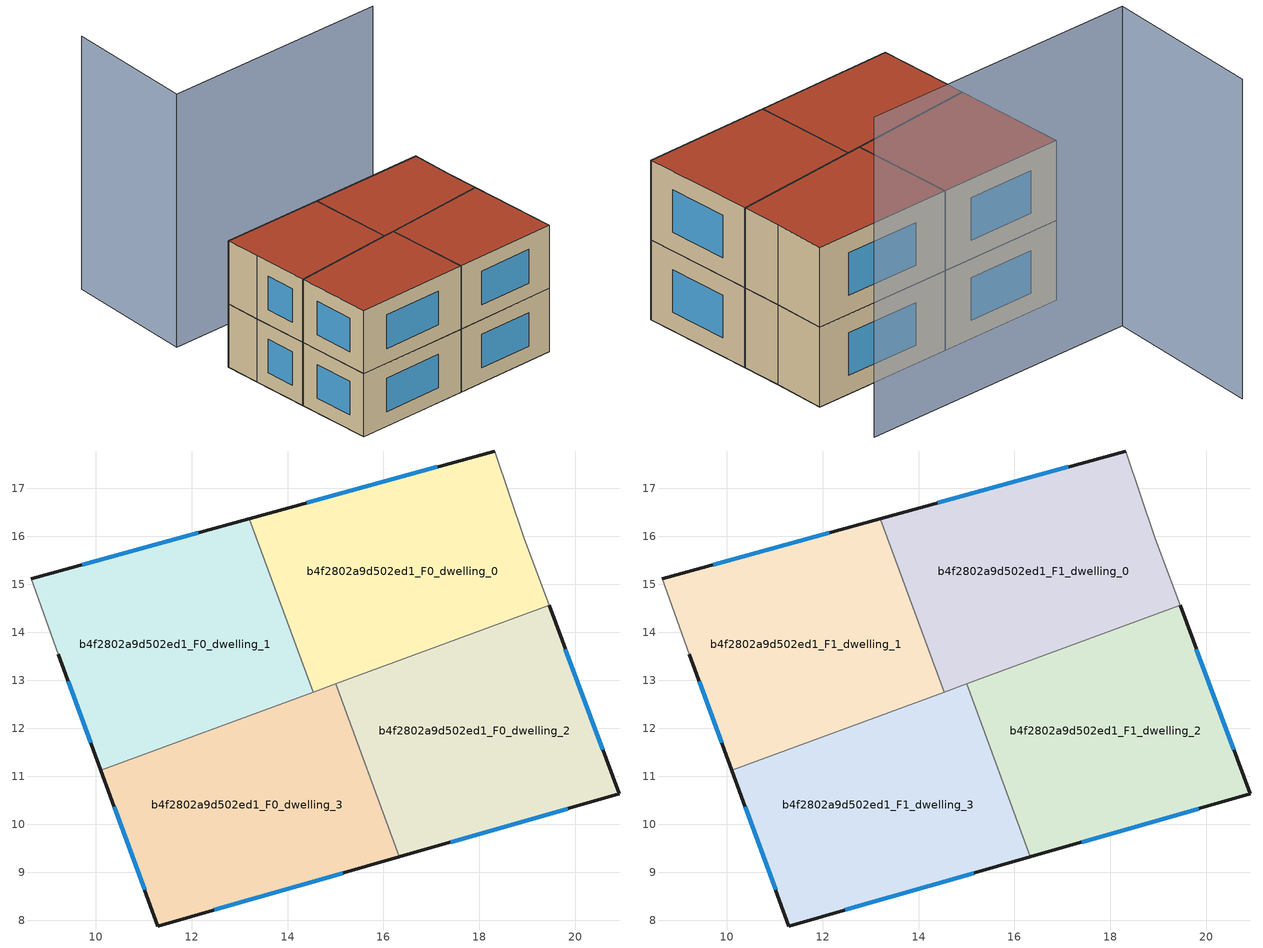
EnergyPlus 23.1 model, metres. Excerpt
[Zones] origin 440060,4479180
b4f2802a9d502ed1_F0_dwelling_0
 floor ground (EU_floor_Construction): 19.45,14.57 18.93,15.96 18.32,17.78 13.2,16.37 14.53,12.76 z0
 wall outside (EU_wall_Construction): 13.2,16.37 18.32,17.78 z0:3
 wall adiabatic (EU_wall_Construction): 18.32,17.78 18.93,15.96 19.45,14.57 z0:3
 wall to b4f2802a9d502ed1_F0_dwelling_2 (EU_wall_Construction): 19.45,14.57 15,12.93 z0:3
 wall to b4f2802a9d502ed1_F0_dwelling_1 (EU_wall_Construction): 14.53,12.76 13.2,16.37 z0:3
 wall to b4f2802a9d502ed1_F0_dwelling_3 (EU_wall_Construction): 15,12.93 14.53,12.76 z0:3
 window (EU_Window_Construction): 14.4,16.7 17.12,17.45 z0.7:2.3
b4f2802a9d502ed1_F0_dwelling_1
 floor ground (EU_floor_Construction): 14.53,12.76 13.2,16.37 8.66,15.12 9.22,13.55 10.1,11.13 z0
 wall outside (EU_wall_Construction): 8.66,15.12 13.2,16.37 / 10.1,11.13 9.22,13.55 z0:3
 wall adiabatic (EU_wall_Construction): 9.22,13.55 8.66,15.12 z0:3
 wall to b4f2802a9d502ed1_F0_dwelling_3 (EU_wall_Construction): 14.53,12.76 10.1,11.13 z0:3
 window (EU_Window_Construction): 9.72,15.41 12.14,16.08 / 9.9,11.7 9.42,12.98 z0.7:2.3
b4f2802a9d502ed1_F0_dwelling_2
 floor ground (EU_floor_Construction): 20.91,10.63 19.45,14.57 15,12.93 16.33,9.32 z0
 wall outside (EU_wall_Construction): 19.45,14.57 20.91,10.63 16.33,9.32 z0:3
 wall to b4f2802a9d502ed1_F0_dwelling_3 (EU_wall_Construction): 16.33,9.32 15,12.93 z0:3
 window (EU_Window_Construction): 19.79,13.64 20.57,11.55 / 19.84,10.33 17.4,9.63 z0.7:2.3
b4f2802a9d502ed1_F0_dwelling_3
 floor ground (EU_floor_Construction): 16.33,9.32 15,12.93 10.1,11.13 11.3,7.88 z0
 wall outside (EU_wall_Construction): 16.33,9.32 11.3,7.88 10.1,11.13 z0:3
 window (EU_Window_Construction): 15.15,8.98 12.48,8.22 / 11.02,8.64 10.38,10.37 z0.7:2.3
b4f2802a9d502ed1_F1_dwelling_0
 floor to b4f2802a9d502ed1_F0_dwelling_0 (EU_floor_Construction): 19.45,14.57 18.93,15.96 18.32,17.78 13.2,16.37 14.53,12.76 z3
 wall outside (EU_wall_Construction): 13.2,16.37 18.32,17.78 z3:6
 wall adiabatic (EU_wall_Construction): 18.32,17.78 18.93,15.96 19.45,14.57 z3:6
 wall to b4f2802a9d502ed1_F1_dwelling_2 (EU_wall_Construction): 19.45,14.57 15,12.93 z3:6
 wall to b4f2802a9d502ed1_F1_dwelling_1 (EU_wall_Construction): 14.53,12.76 13.2,16.37 z3:6
 wall to b4f2802a9d502ed1_F1_dwelling_3 (EU_wall_Construction): 15,12.93 14.53,12.76 z3:6
 window (EU_Window_Construction): 14.4,16.7 17.12,17.45 z3.7:5.3
 roof outside (EU_roof_Construction): 18.32,17.78 18.93,15.96 19.45,14.57 14.53,12.76 13.2,16.37 z6
b4f2802a9d502ed1_F1_dwelling_1
 floor to b4f2802a9d502ed1_F0_dwelling_1 (EU_floor_Construction): 14.53,12.76 13.2,16.37 8.66,15.12 9.22,13.55 10.1,11.13 z3
 wall outside (EU_wall_Construction): 8.66,15.12 13.2,16.37 / 10.1,11.13 9.22,13.55 z3:6
 wall adiabatic (EU_wall_Construction): 9.22,13.55 8.66,15.12 z3:6
 wall to b4f2802a9d502ed1_F1_dwelling_3 (EU_wall_Construction): 14.53,12.76 10.1,11.13 z3:6
 window (EU_Window_Construction): 9.72,15.41 12.14,16.08 / 9.9,11.7 9.42,12.98 z3.7:5.3
 roof outside (EU_roof_Construction): 13.2,16.37 14.53,12.76 10.1,11.13 9.22,13.55 8.66,15.12 z6
b4f2802a9d502ed1_F1_dwelling_2
 floor to b4f2802a9d502ed1_F0_dwelling_2 (EU_floor_Construction): 20.91,10.63 19.45,14.57 15,12.93 16.33,9.32 z3
 wall outside (EU_wall_Construction): 19.45,14.57 20.91,10.63 16.33,9.32 z3:6
 wall to b4f2802a9d502ed1_F1_dwelling_3 (EU_wall_Construction): 16.33,9.32 15,12.93 z3:6
 window (EU_Window_Construction): 19.79,13.64 20.57,11.55 / 19.84,10.33 17.4,9.63 z3.7:5.3
 roof outside (EU_roof_Construction): 19.45,14.57 20.91,10.63 16.33,9.32 15,12.93 z6
b4f2802a9d502ed1_F1_dwelling_3
 floor to b4f2802a9d502ed1_F0_dwelling_3 (EU_floor_Construction): 16.33,9.32 15,12.93 10.1,11.13 11.3,7.88 z3
 wall outside (EU_wall_Construction): 16.33,9.32 11.3,7.88 10.1,11.13 z3:6
 window (EU_Window_Construction): 15.15,8.98 12.48,8.22 / 11.02,8.64 10.38,10.37 z3.7:5.3
 roof outside (EU_roof_Construction): 15,12.93 16.33,9.32 11.3,7.88 10.1,11.13 z6
shading: 17.52,20.17 7.43,17.41 / 7.43,17.41 5.88,23.1 z0:12
[Building]
EU S2 Campaign: North Axis=0; Terrain=City; Solar Distribution=FullExterior
[Site:Location]
Madrid: Latitude=40.5; Longitude=-3.5; Time Zone=1; Elevation=609
[SizingPeriod:WeatherFileDays]
AnnualSizingPeriod: Begin Month=1; Begin Day of Month=1; End Month=12; End Day of Month=31; Day of Week for Start Day=Monday; Use Weather File Daylight Saving Period=No; Use Weather File Rain and Snow Indicators=No
[MATERIAL]
EU_InternalMass_Material: Roughness=MediumRough; Thickness=0.1; Conductivity=1; Density=1800; Specific Heat=900; Thermal Absorptance=0.9; Solar Absorptance=0.7; Visible Absorptance=0.7
[MATERIAL:NOMASS] Roughness=MediumRough; Thermal Absorptance=0.9; Solar Absorptance=0.7; Visible Absorptance=0.7
Name | Thermal Resistance
EU_wall_NoMass | 0.419739
EU_roof_NoMass | 0.352165
EU_floor_NoMass | 0.608284
[WINDOWMATERIAL:SIMPLEGLAZINGSYSTEM]
EU_Window_SimpleGlazing: UFactor=4.8352; Solar Heat Gain Coefficient=0.85; Visible Transmittance=0.85
[CONSTRUCTION]
EU_wall_Construction: EU_wall_NoMass
EU_roof_Construction: EU_roof_NoMass
EU_floor_Construction: EU_floor_NoMass
EU_InternalMass_Construction: EU_InternalMass_Material
EU_Window_Construction: EU_Window_SimpleGlazing
[ZONE] Type=1; Multiplier=1; Ceiling Height=autocalculate; Floor Area=autocalculate; Part of Total Floor Area=Yes
Name | Volume
b4f2802a9d502ed1_F0_dwelling_0; b4f2802a9d502ed1_F1_dwelling_1 | 57.2058
b4f2802a9d502ed1_F1_dwelling_0 | 57.2051
b4f2802a9d502ed1_F0_dwelling_1 | 57.2054
b4f2802a9d502ed1_F0_dwelling_2 | 57.2003
b4f2802a9d502ed1_F1_dwelling_2 | 57.2014
b4f2802a9d502ed1_F0_dwelling_3 | 57.2043
b4f2802a9d502ed1_F1_dwelling_3 | 57.204
[INTERNALMASS] Construction=EU_InternalMass_Construction
Name | Zone or ZoneList | Surface Area
b4f2802a9d502ed1_F0_dwelling_0_EU_InternalMass | b4f2802a9d502ed1_F0_dwelling_0 | 19.0686
b4f2802a9d502ed1_F0_dwelling_1_EU_InternalMass | b4f2802a9d502ed1_F0_dwelling_1 | 19.0686
b4f2802a9d502ed1_F0_dwelling_2_EU_InternalMass | b4f2802a9d502ed1_F0_dwelling_2 | 19.067
b4f2802a9d502ed1_F0_dwelling_3_EU_InternalMass | b4f2802a9d502ed1_F0_dwelling_3 | 19.0681
b4f2802a9d502ed1_F1_dwelling_0_EU_InternalMass | b4f2802a9d502ed1_F1_dwelling_0 | 19.0686
b4f2802a9d502ed1_F1_dwelling_1_EU_InternalMass | b4f2802a9d502ed1_F1_dwelling_1 | 19.0686
b4f2802a9d502ed1_F1_dwelling_2_EU_InternalMass | b4f2802a9d502ed1_F1_dwelling_2 | 19.067
b4f2802a9d502ed1_F1_dwelling_3_EU_InternalMass | b4f2802a9d502ed1_F1_dwelling_3 | 19.0681
[OTHEREQUIPMENT] Fuel Type=Electricity; Design Level Calculation Method=Watts/Area; Power per Zone Floor Area=1; Fraction Latent=0; Fraction Radiant=0; Fraction Lost=0; Carbon Dioxide Generation Rate=0; EndUse Subcategory=EU_Step8_InternalGains
Name | Zone or ZoneList or Space or SpaceList | Schedule
EU_Step8_InternalGain_b4f2802a9d502ed1_F0_dwelling_0_f000 | b4f2802a9d502ed1_F0_dwelling_0 | EU_Step8_GainSchedule_b4f2802a9d502ed1_F0_dwelling_0_f000
EU_Step8_InternalGain_b4f2802a9d502ed1_F0_dwelling_1_f000 | b4f2802a9d502ed1_F0_dwelling_1 | EU_Step8_GainSchedule_b4f2802a9d502ed1_F0_dwelling_1_f000
EU_Step8_InternalGain_b4f2802a9d502ed1_F0_dwelling_2_f000 | b4f2802a9d502ed1_F0_dwelling_2 | EU_Step8_GainSchedule_b4f2802a9d502ed1_F0_dwelling_2_f000
EU_Step8_InternalGain_b4f2802a9d502ed1_F0_dwelling_3_f000 | b4f2802a9d502ed1_F0_dwelling_3 | EU_Step8_GainSchedule_b4f2802a9d502ed1_F0_dwelling_3_f000
EU_Step8_InternalGain_b4f2802a9d502ed1_F1_dwelling_0_f000 | b4f2802a9d502ed1_F1_dwelling_0 | EU_Step8_GainSchedule_b4f2802a9d502ed1_F1_dwelling_0_f000
EU_Step8_InternalGain_b4f2802a9d502ed1_F1_dwelling_1_f000 | b4f2802a9d502ed1_F1_dwelling_1 | EU_Step8_GainSchedule_b4f2802a9d502ed1_F1_dwelling_1_f000
EU_Step8_InternalGain_b4f2802a9d502ed1_F1_dwelling_2_f000 | b4f2802a9d502ed1_F1_dwelling_2 | EU_Step8_GainSchedule_b4f2802a9d502ed1_F1_dwelling_2_f000
EU_Step8_InternalGain_b4f2802a9d502ed1_F1_dwelling_3_f000 | b4f2802a9d502ed1_F1_dwelling_3 | EU_Step8_GainSchedule_b4f2802a9d502ed1_F1_dwelling_3_f000
[ZONEVENTILATION:DESIGNFLOWRATE] Schedule=EU_AlwaysOn; Design Flow Rate Calculation Method=AirChanges/Hour; Air Changes per Hour=0.703302; Ventilation Type=Natural; Fan Pressure Rise=0; Fan Total Efficiency=1; Constant Term Coefficient=1; Temperature Term Coefficient=0; Velocity Term Coefficient=0; Velocity Squared Term Coefficient=0; Minimum Indoor Temperature=-100; Maximum Indoor Temperature=100; Delta Temperature=-100; Minimum Outdoor Temperature=-100; Maximum Outdoor Temperature=100; Maximum Wind Speed=40
Name | Zone or ZoneList or Space or SpaceList
EU_ConstantAir_b4f2802a9d502ed1_F0_dwelling_0 | b4f2802a9d502ed1_F0_dwelling_0
EU_ConstantAir_b4f2802a9d502ed1_F0_dwelling_1 | b4f2802a9d502ed1_F0_dwelling_1
EU_ConstantAir_b4f2802a9d502ed1_F0_dwelling_2 | b4f2802a9d502ed1_F0_dwelling_2
EU_ConstantAir_b4f2802a9d502ed1_F0_dwelling_3 | b4f2802a9d502ed1_F0_dwelling_3
EU_ConstantAir_b4f2802a9d502ed1_F1_dwelling_0 | b4f2802a9d502ed1_F1_dwelling_0
EU_ConstantAir_b4f2802a9d502ed1_F1_dwelling_1 | b4f2802a9d502ed1_F1_dwelling_1
EU_ConstantAir_b4f2802a9d502ed1_F1_dwelling_2 | b4f2802a9d502ed1_F1_dwelling_2
EU_ConstantAir_b4f2802a9d502ed1_F1_dwelling_3 | b4f2802a9d502ed1_F1_dwelling_3
[HVACTEMPLATE:THERMOSTAT] Constant Heating Setpoint=20; Constant Cooling Setpoint=50
EU_HeatOnly_b4f2802a9d502ed1_F0_dwelling_0; EU_HeatOnly_b4f2802a9d502ed1_F0_dwelling_1; EU_HeatOnly_b4f2802a9d502ed1_F0_dwelling_2; EU_HeatOnly_b4f2802a9d502ed1_F0_dwelling_3; EU_HeatOnly_b4f2802a9d502ed1_F1_dwelling_0; EU_HeatOnly_b4f2802a9d502ed1_F1_dwelling_1; EU_HeatOnly_b4f2802a9d502ed1_F1_dwelling_2; EU_HeatOnly_b4f2802a9d502ed1_F1_dwelling_3
[HVACTEMPLATE:ZONE:IDEALLOADSAIRSYSTEM] System Availability Schedule=EU_AlwaysOn; Maximum Heating Supply Air Temperature=50; Minimum Cooling Supply Air Temperature=13; Maximum Heating Supply Air Humidity Ratio=0.0156; Minimum Cooling Supply Air Humidity Ratio=0.0077; Heating Limit=NoLimit; Cooling Limit=NoLimit; Heating Availability Schedule=EU_AlwaysOn; Cooling Availability Schedule=EU_CoolingOff; Dehumidification Control Type=ConstantSensibleHeatRatio; Cooling Sensible Heat Ratio=0.7; Dehumidification Setpoint=60; Humidification Control Type=None; Humidification Setpoint=30; Outdoor Air Method=None; Outdoor Air Flow Rate per Person=0.00944; Outdoor Air Flow Rate per Zone Floor Area=0; Outdoor Air Flow Rate per Zone=0; Demand Controlled Ventilation Type=None; Outdoor Air Economizer Type=NoEconomizer; Heat Recovery Type=None; Sensible Heat Recovery Effectiveness=0.7; Latent Heat Recovery Effectiveness=0.65
Name | Template Thermostat
b4f2802a9d502ed1_F0_dwelling_0 | EU_HeatOnly_b4f2802a9d502ed1_F0_dwelling_0
b4f2802a9d502ed1_F0_dwelling_1 | EU_HeatOnly_b4f2802a9d502ed1_F0_dwelling_1
b4f2802a9d502ed1_F0_dwelling_2 | EU_HeatOnly_b4f2802a9d502ed1_F0_dwelling_2
b4f2802a9d502ed1_F0_dwelling_3 | EU_HeatOnly_b4f2802a9d502ed1_F0_dwelling_3
b4f2802a9d502ed1_F1_dwelling_0 | EU_HeatOnly_b4f2802a9d502ed1_F1_dwelling_0
b4f2802a9d502ed1_F1_dwelling_1 | EU_HeatOnly_b4f2802a9d502ed1_F1_dwelling_1
b4f2802a9d502ed1_F1_dwelling_2 | EU_HeatOnly_b4f2802a9d502ed1_F1_dwelling_2
b4f2802a9d502ed1_F1_dwelling_3 | EU_HeatOnly_b4f2802a9d502ed1_F1_dwelling_3
[SIZING:ZONE] Zone Cooling Design Supply Air Temperature Input Method=SupplyAirTemperature; Zone Cooling Design Supply Air Temperature=13; Zone Heating Design Supply Air Temperature Input Method=SupplyAirTemperature; Zone Heating Design Supply Air Temperature=50; Zone Cooling Design Supply Air Humidity Ratio=0.008; Zone Heating Design Supply Air Humidity Ratio=0.008; Cooling Design Air Flow Method=DesignDay; Cooling Design Air Flow Rate=0; Cooling Minimum Air Flow per Zone Floor Area=0.000762; Cooling Minimum Air Flow=0; Cooling Minimum Air Flow Fraction=0.2; Heating Design Air Flow Method=DesignDay; Heating Design Air Flow Rate=0; Heating Maximum Air Flow per Zone Floor Area=0.002032; Heating Maximum Air Flow=0.141576; Heating Maximum Air Flow Fraction=0.3; Account for Dedicated Outdoor Air System=No; Dedicated Outdoor Air System Control Strategy=NeutralSupplyAir; Dedicated Outdoor Air Low Setpoint Temperature for Design=autosize; Dedicated Outdoor Air High Setpoint Temperature for Design=autosize; Zone Load Sizing Method=Sensible Load Only No Latent Load; Zone Latent Cooling Design Supply Air Humidity Ratio Input Method=HumidityRatioDifference; Zone Cooling Design Supply Air Humidity Ratio Difference=0.005; Zone Latent Heating Design Supply Air Humidity Ratio Input Method=HumidityRatioDifference; Zone Humidification Design Supply Air Humidity Ratio Difference=0.005
b4f2802a9d502ed1_F0_dwelling_0; b4f2802a9d502ed1_F0_dwelling_1; b4f2802a9d502ed1_F0_dwelling_2; b4f2802a9d502ed1_F0_dwelling_3; b4f2802a9d502ed1_F1_dwelling_0; b4f2802a9d502ed1_F1_dwelling_1; b4f2802a9d502ed1_F1_dwelling_2; b4f2802a9d502ed1_F1_dwelling_3
[SCHEDULE:CONSTANT]
Name | Hourly Value
EU_AlwaysOn | 1
EU_CoolingOff | 0
[SCHEDULE:FILE] Column Number=1; Rows to Skip at Top=0; Number of Hours of Data=8760; Column Separator=Comma; Interpolate to Timestep=No; Minutes per Item=60; Adjust Schedule for Daylight Savings=Yes
Name | File
EU_Step8_GainSchedule_b4f2802a9d502ed1_F0_dwelling_0_f000 | ../../schedules/b4f2802a9d502ed1/b4f2802a9d502ed1_F0_dwelling_0_f000_gain.csv
EU_Step8_GainSchedule_b4f2802a9d502ed1_F0_dwelling_1_f000 | ../../schedules/b4f2802a9d502ed1/b4f2802a9d502ed1_F0_dwelling_1_f000_gain.csv
EU_Step8_GainSchedule_b4f2802a9d502ed1_F0_dwelling_2_f000 | ../../schedules/b4f2802a9d502ed1/b4f2802a9d502ed1_F0_dwelling_2_f000_gain.csv
EU_Step8_GainSchedule_b4f2802a9d502ed1_F0_dwelling_3_f000 | ../../schedules/b4f2802a9d502ed1/b4f2802a9d502ed1_F0_dwelling_3_f000_gain.csv
EU_Step8_GainSchedule_b4f2802a9d502ed1_F1_dwelling_0_f000 | ../../schedules/b4f2802a9d502ed1/b4f2802a9d502ed1_F1_dwelling_0_f000_gain.csv
EU_Step8_GainSchedule_b4f2802a9d502ed1_F1_dwelling_1_f000 | ../../schedules/b4f2802a9d502ed1/b4f2802a9d502ed1_F1_dwelling_1_f000_gain.csv
EU_Step8_GainSchedule_b4f2802a9d502ed1_F1_dwelling_2_f000 | ../../schedules/b4f2802a9d502ed1/b4f2802a9d502ed1_F1_dwelling_2_f000_gain.csv
EU_Step8_GainSchedule_b4f2802a9d502ed1_F1_dwelling_3_f000 | ../../schedules/b4f2802a9d502ed1/b4f2802a9d502ed1_F1_dwelling_3_f000_gain.csv
